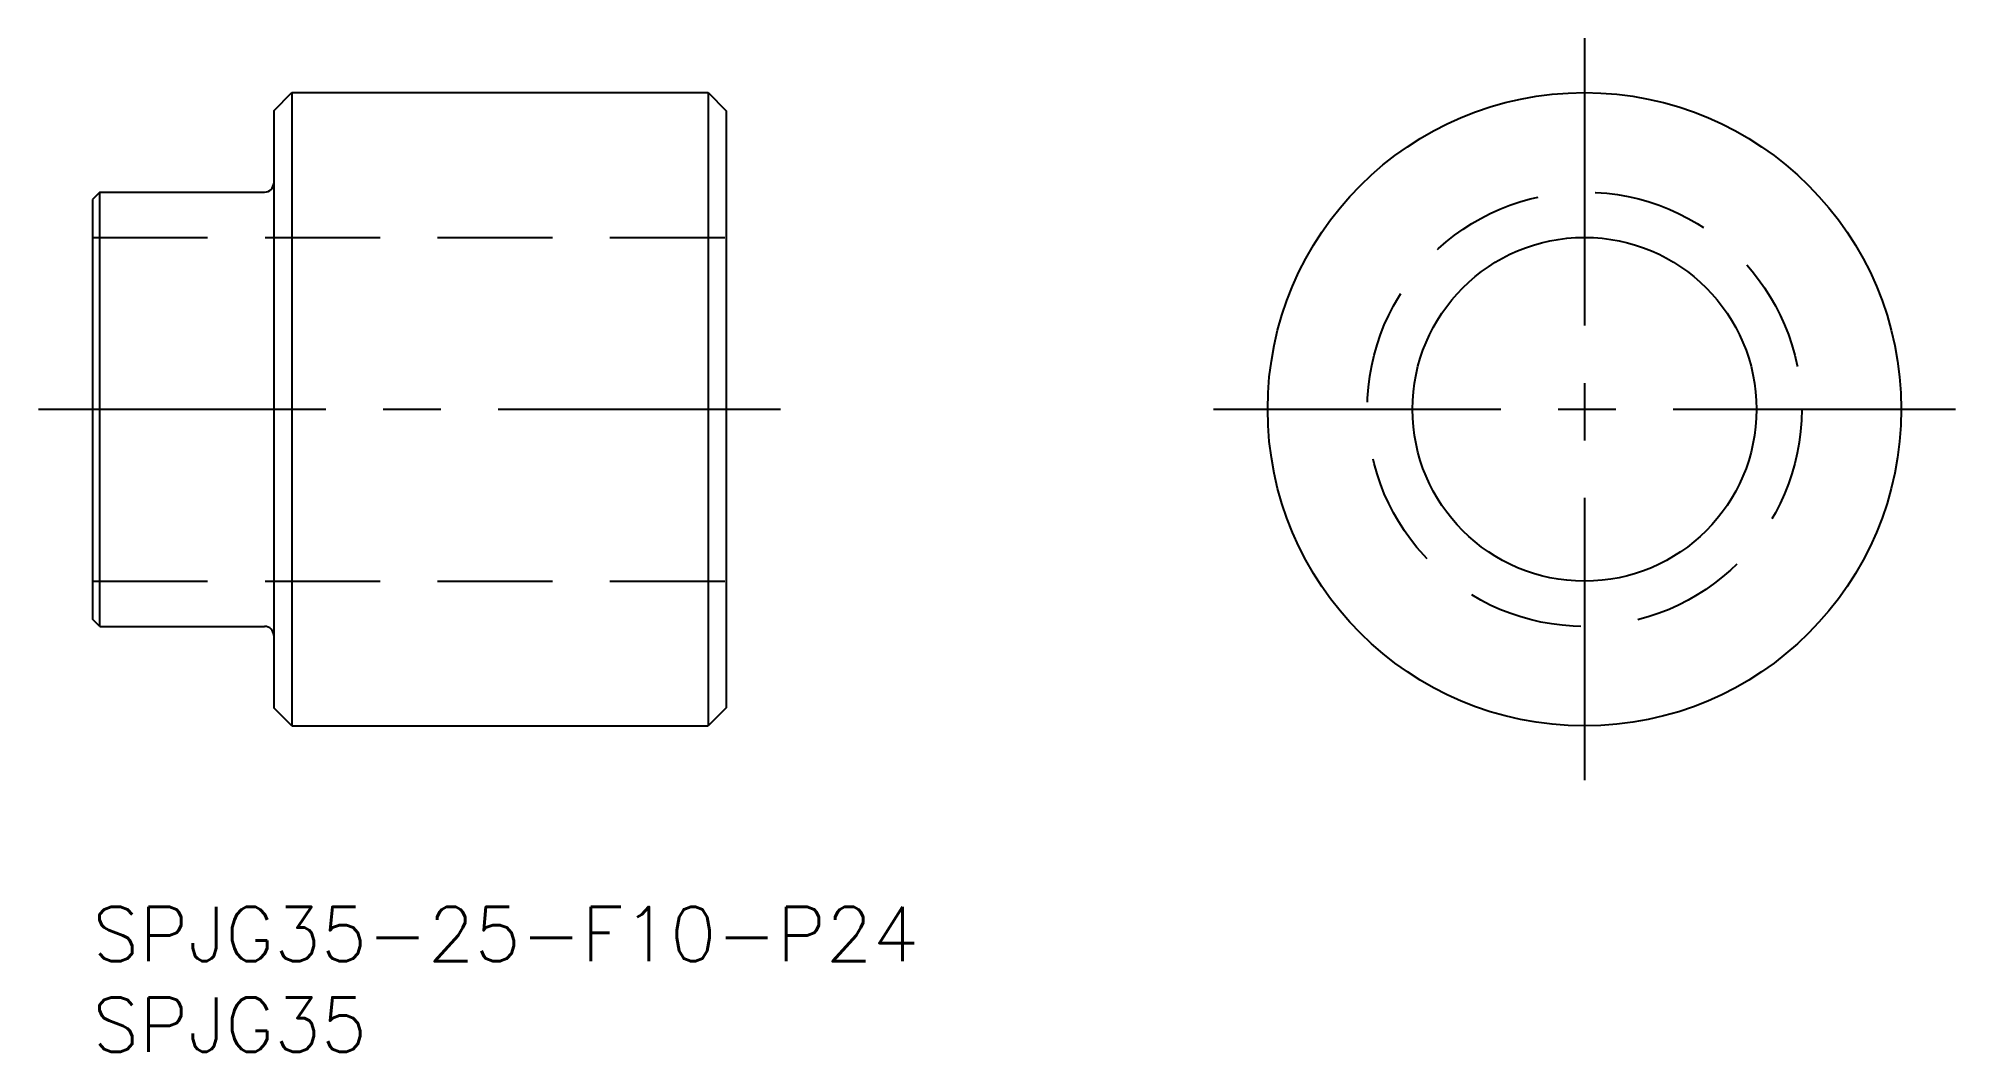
# Model space of a CAD drawing. Extents: x -3 to 103, y -8 to 48.
import ezdxf

# ---------------------------------------------------------------- set-up
doc = ezdxf.new("R2010")
doc.units = 0
doc.header["$LTSCALE"] = 0.5
doc.linetypes.add('CENTER', pattern=[50.8, 31.75, -6.35, 6.35, -6.35])
doc.linetypes.add('DASHED', pattern=[19.05, 12.7, -6.35])
for name, color, linetype in [('MSM_CENTER', 1, 'CENTER'), ('MSM_CONTINUOUS', 7, 'CONTINUOUS'), ('MSM_DASHED', 4, 'DASHED'), ('MSM_PART_NUMBER', 7, 'CONTINUOUS')]:
    doc.layers.add(name, color=color, linetype=linetype)
doc.styles.get("Standard").update_dxf_attribs({"font": 'txt.shx', "height": 3, "bigfont": 'bigfont.shx'})

# ---------------------------------------------------------------- blocks, each defined once
blk = doc.blocks.new('*U4')
at = {"layer": 'MSM_PART_NUMBER'}
blk.add_text('SPJG35-25-F10-P24', height=3, dxfattribs=at).set_placement((0, -3))
blk = doc.blocks.new('*U5')
at = {"layer": 'MSM_PART_NUMBER'}
blk.add_text('SPJG35', height=3, dxfattribs=at).set_placement((0, -8))

msp = doc.modelspace()

# ---------------------------------------------------------------- linework, layer by layer
at = {"layer": 'MSM_CENTER'}
for p, q in [((82.41, 48), (82.41, 7)), ((-3, 27.5), (38, 27.5)), ((61.91, 27.5), (102.91, 27.5))]:
    msp.add_line(p, q, dxfattribs=at)
at = {"layer": 'MSM_CONTINUOUS'}
for p, q in [((10, 44), (11, 45)), ((11, 45), (11, 10)), ((11, 45), (34, 45)), ((34, 45), (34, 10)), ((34, 45), (35, 44)), ((10, 44), (10, 11)), ((35, 44), (35, 11)), ((0.4, 39.5), (0, 39.1)), ((0.4, 39.5), (9.5, 39.5)), ((0.4, 15.5), (0.4, 39.5)), ((0, 39.1), (0, 15.9)), ((0.4, 15.5), (0, 15.9)), ((0.4, 15.5), (9.5, 15.5)), ((11, 10), (10, 11)), ((35, 11), (34, 10)), ((11, 10), (34, 10))]:
    msp.add_line(p, q, dxfattribs=at)
for radius in [17.5, 9.5]:
    msp.add_circle((82.41, 27.5), radius, dxfattribs=at)
for centre, start, end in [((9.5, 40), 270, 0), ((9.5, 15), 0, 90)]:
    msp.add_arc(centre, 0.5, start, end, dxfattribs=at)
at = {"layer": 'MSM_DASHED'}
for p, q in [((0, 37), (35, 37)), ((0, 18), (35, 18))]:
    msp.add_line(p, q, dxfattribs=at)
msp.add_circle((82.41, 27.5), 12, dxfattribs=at)

# ---------------------------------------------------------------- block references
at = {"layer": 'MSM_CONTINUOUS'}
for name in ['*U4', '*U5']:
    msp.add_blockref(name, (0, 0), dxfattribs=at)

doc.saveas('drawing.dxf')
